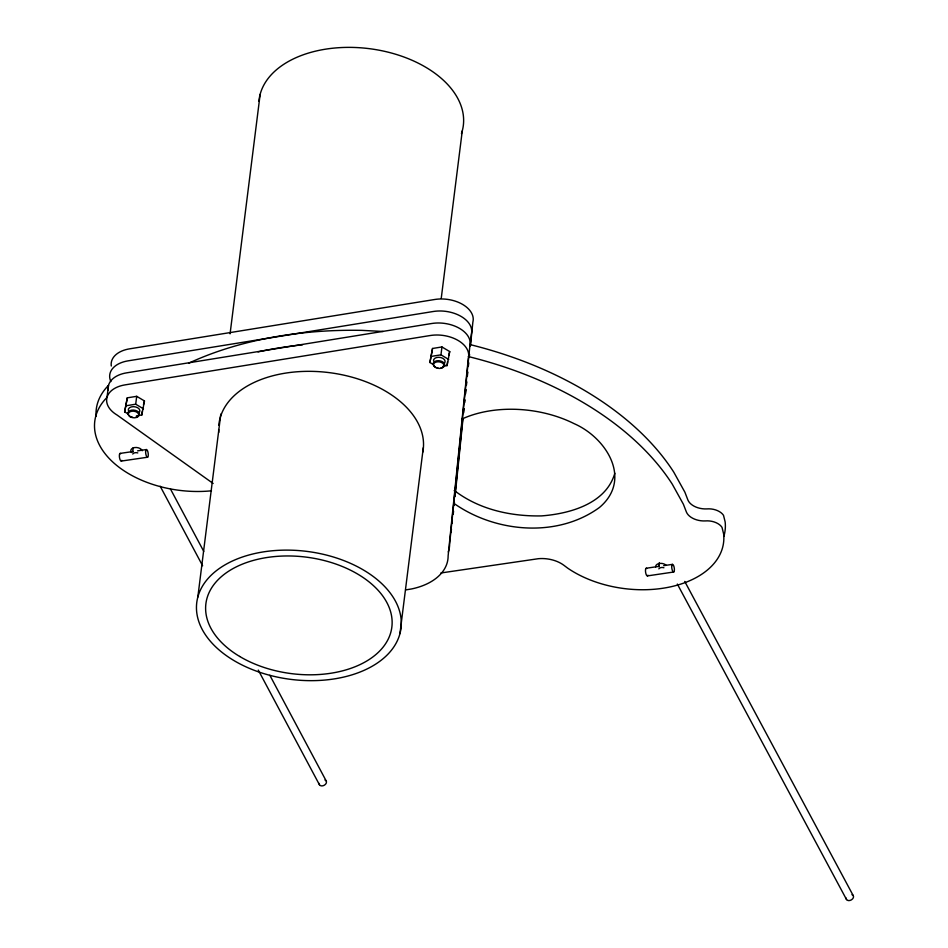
<?xml version="1.0" encoding="UTF-8"?>
<svg xmlns="http://www.w3.org/2000/svg" width="948" height="948" viewBox="0 0 948 948"><rect width="100%" height="100%" fill="white"/><g stroke="black" fill="none" stroke-linecap="round" stroke-linejoin="round"><path stroke-width="1.42" d="M451.141 531.923L451.438 528.996M452.042 523.13L452.338 520.203M452.931 514.349L453.239 511.41M453.831 505.557L454.139 502.618M454.732 496.764L462.671 419.111M463.276 413.257L463.714 408.861M464.319 402.995L464.615 400.068M465.219 394.202L465.669 389.806M466.262 383.952L466.57 381.025M467.163 375.159L467.459 372.232M468.063 366.366L468.513 361.97M468.964 357.574L469.26 354.647M470.161 345.854L471.357 334.134A28.559 17.893 7.2 0 0 433.331 311.489L128.075 360.856A28.559 17.893 7.2 0 0 110.869 381.582M453.251 514.053L453.547 511.126M454.139 505.26L454.448 502.333M455.04 496.468L462.98 418.815M463.584 412.961L464.034 408.564M464.627 402.699L464.935 399.772M465.527 393.918L465.978 389.521M466.428 385.125L466.724 382.186M467.328 376.332L467.779 371.936M468.371 366.07L468.679 363.143M469.272 357.289L469.568 354.351M470.469 345.57L472.862 322.119A28.559 17.893 7.2 0 0 434.848 299.473L129.592 348.84A28.559 17.893 7.2 0 0 111.295 366.023M132.767 451.912L133.206 447.764M658.884 566.726L659.322 562.579M107.017 397.402L108.522 385.386M127.98 413.849L124.65 411.87L127.293 397.84L136.702 396.323L144.463 400.945L141.833 414.975L136.453 415.84M124.65 411.87L127.293 397.84M143.468 408.825L135.706 404.204L136.702 396.323M141.833 414.975L142.319 411.029M230.068 333.85L260.143 94.385M197.824 597.098L220.801 414.063M433.236 364.482L429.906 362.503L432.537 348.473L441.946 346.956L449.719 351.578L447.077 365.608L443.048 366.26M429.906 362.503L432.537 348.473M441.235 298.395L462.269 130.919M399.949 633.631A102.929 64.5 7.2 0 0 262.869 551.973A102.929 64.5 7.2 0 0 233.836 660.495A102.929 64.5 7.2 0 0 399.949 633.631L423.306 447.669M448.724 359.458L440.962 354.836L441.946 346.956M447.077 365.608L447.575 361.662M143.48 404.63L144.463 400.945M448.724 355.263L449.719 351.578M614.837 473.23C606.033 503.779 569.784 513.757 541.533 515.902C511.73 516.482 480.909 509.941 456.509 492.131L454.175 490.649M126.297 405.72L135.706 404.204M431.553 356.353L440.962 354.836M405.614 589.917L411.515 588.957A62.153 38.939 7.2 0 0 448.12 555.955L468.336 358.166A28.559 17.893 7.2 0 0 430.321 335.509L125.065 384.876A28.559 17.893 7.2 0 0 117.007 414.987L213.146 483.468M646.169 568.255L659.298 566.312M663.671 565.66L672.416 564.368M647.46 575.898L673.708 572.011M120.052 453.417L133.182 451.497M137.555 450.857L146.312 449.565M121.332 461.072L147.592 457.22M440.891 572.971L538.428 558.692A26.082 16.341 7.2 0 1 563.942 565.328L567.627 568.101A92.62 58.041 7.2 0 0 670.615 586.824A92.62 58.041 7.2 0 0 723.632 533.937L722.009 527.349A14.386 9.018 7.2 0 0 705.276 520.926A16.341 10.238 7.2 0 1 686.399 512.027L683.39 504.241L672.274 484.167A310.743 194.707 7.2 0 0 468.3 356.543M383.146 331.48L361.852 330.366A310.743 194.707 7.2 0 0 188.605 363.238M454.471 503.826L455.004 504.135C496.468 532.717 557.661 537.978 599.491 507.453C632.648 479.404 606.376 437.727 574.121 423.649A93.674 58.693 7.2 0 0 462.02 418.992M684.74 581.432L853.212 895.587M677.346 584.063L846.528 899.534M170.367 488.812L203.761 551.404M269.836 675.284L326.183 780.915M160.188 486.217L202.623 565.766M258.283 670.094L319.488 784.849M655.696 566.987A5.83 3.65 7.2 0 1 659.429 563.479A5.83 3.65 7.2 0 1 666.183 565.292M469.805 344.527A310.743 194.707 7.2 0 1 673.779 472.151L684.906 492.225L687.904 500.011A16.341 10.238 7.2 0 0 706.793 508.91A14.386 9.018 7.2 0 1 723.514 515.333L725.149 521.921A92.62 58.041 7.2 0 1 723.857 536.414M96.092 416.397A92.62 58.041 7.2 0 1 108.191 385.694M211.487 490.803A92.62 58.041 7.2 0 1 113.938 463.074A92.62 58.041 7.2 0 1 106.686 397.71M258.034 351.898A310.743 194.707 7.2 0 1 302.531 344.799M131.499 452.54A5.83 3.65 7.2 0 1 134.498 447.586A5.83 3.65 7.2 0 1 142.224 450.738M132.744 454.045A3.887 2.571 6 0 1 137.792 452.931M121.83 460.349A3.887 1.221 81.7 0 1 119.519 457.671A3.887 1.221 81.7 0 1 120.728 453.725M324.986 780.014A3.887 2.773 -28.1 0 1 324.334 785.217A3.887 2.773 -28.1 0 1 319.192 783.415M658.848 568.859A3.887 2.571 6 0 1 663.908 567.745M647.97 575.175A3.887 1.232 81.6 0 1 645.635 572.497A3.887 1.232 81.6 0 1 646.844 568.551M852.015 894.687A3.887 2.761 -28.2 0 1 851.363 899.889A3.887 2.761 -28.2 0 1 846.22 898.1M258.911 101.306A102.929 64.5 7.2 0 1 374.65 49.426A102.929 64.5 7.2 0 1 461.451 133.609M129.959 416.279A5.83 3.65 7.2 0 1 129.864 410.662A5.83 3.65 7.2 0 1 138.633 412.238A5.83 3.65 7.2 0 1 135.683 417.321M132.684 417.274A5.83 3.65 7.2 0 1 131.239 416.883M128.288 410.271A5.83 3.65 7.2 0 1 135.754 406.965A5.83 3.65 7.2 0 1 138.538 413.02M435.215 366.912A5.83 3.65 7.2 0 1 435.12 361.295A5.83 3.65 7.2 0 1 443.889 362.871A5.83 3.65 7.2 0 1 440.927 367.954M437.94 367.907A5.83 3.65 7.2 0 1 436.495 367.516M433.544 360.904A5.83 3.65 7.2 0 1 440.998 357.597A5.83 3.65 7.2 0 1 443.794 363.653M218.798 432.347A102.929 64.5 7.2 0 1 218.656 429.515M218.81 425.261A102.929 64.5 7.2 0 1 330.117 372.742A102.929 64.5 7.2 0 1 422.796 452.137M448.297 551.973A62.153 38.939 7.2 0 0 449.625 543.939L469.853 346.15A28.559 17.893 7.2 0 0 431.826 323.493L126.57 372.86A28.559 17.893 7.2 0 0 108.273 390.055M145.672 450.987A3.887 1.221 81.7 0 0 147.272 457.197A3.887 1.221 81.7 0 0 147.924 451.995A3.887 1.221 81.7 0 0 145.672 450.987M671.777 565.79A3.887 1.232 81.6 0 0 673.376 572A3.887 1.232 81.6 0 0 674.028 566.797A3.887 1.232 81.6 0 0 671.777 565.79M239.666 656.454A93.71 58.717 7.2 0 0 390.896 631.996A93.71 58.717 7.2 0 0 266.104 557.649A93.71 58.717 7.2 0 0 239.666 656.454M130.208 416.8A5.285 3.306 7.2 0 0 138.728 415.414A5.285 3.306 7.2 0 0 131.701 411.231A5.285 3.306 7.2 0 0 130.208 416.8M435.464 367.433A5.285 3.306 7.2 0 0 443.984 366.046A5.285 3.306 7.2 0 0 436.945 361.863A5.285 3.306 7.2 0 0 435.464 367.433"/></g></svg>
